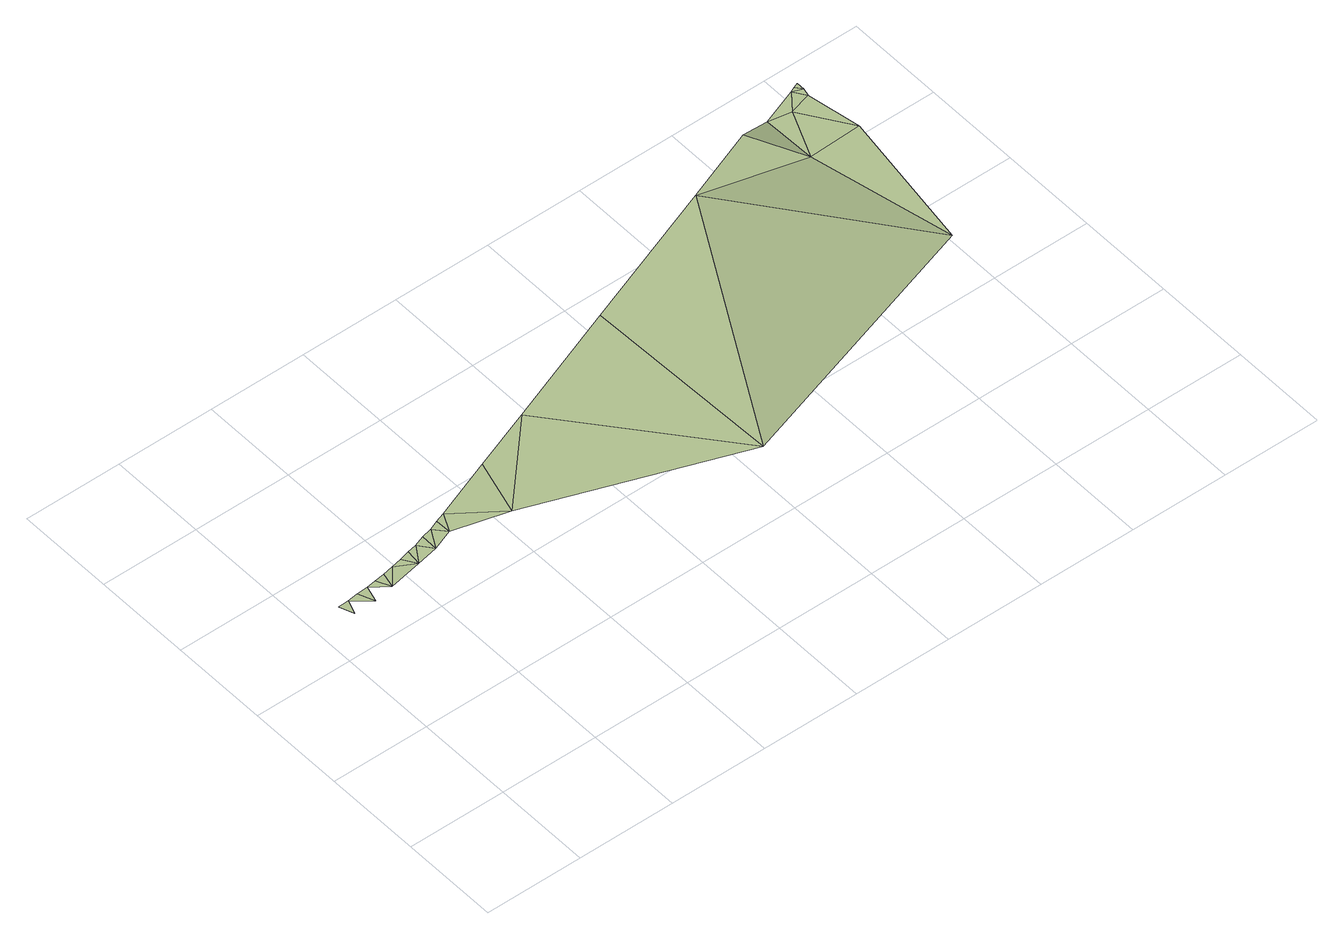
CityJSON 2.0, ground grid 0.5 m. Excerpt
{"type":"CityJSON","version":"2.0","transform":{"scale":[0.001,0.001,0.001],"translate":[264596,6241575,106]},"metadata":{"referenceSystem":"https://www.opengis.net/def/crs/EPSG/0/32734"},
"CityObjects":{
"terrain1":{"type":"TINRelief","geometry":[{"type":"CompositeSurface","lod":"1","boundaries":[[[0,1,2]],[[2,3,4]],[[4,3,5]],[[6,7,5]],[[8,7,6]],[[9,8,6]],[[10,9,6]],[[11,9,10]],[[12,11,10]],[[10,13,12]],[[10,14,13]],[[14,15,13]],[[14,16,15]],[[16,14,17]],[[17,18,16]],[[18,17,19]],[[20,19,17]],[[21,19,20]],[[22,21,20]],[[22,20,23]],[[22,23,24]],[[23,25,24]],[[25,23,26]],[[25,27,28]],[[27,25,26]],[[29,28,27]],[[30,27,26]],[[31,29,27]],[[30,31,27]],[[29,31,32]],[[33,31,30]],[[31,33,32]],[[33,34,32]],[[35,32,34]],[[34,36,35]]]}]}
},
"vertices":[
[106,1197,700],[133,1124,700],[158,1198,700],[246,1124,700],[214,1205,700],[270,1208,700],[355,1146,700],[321,1217,700],[372,1223,700],[427,1235,700],[526,1179,700],[483,1245,700],[533,1258,700],[583,1269,700],[635,1201,700],[637,1287,700],[691,1301,700],[742,1242,700],[739,1320,700],[788,1336,700],[1020,1166,700],[1099,1454,700],[1411,1572,700],[2065,785,700],[2035,1808,700],[2791,2095,700],[3525,1304,600],[3365,2036,600],[3169,2238,700],[3358,2310,600],[3638,2045,600],[3474,2287,600],[3547,2381,600],[3589,2319,600],[3597,2360,600],[3572,2392,600],[3598,2401,600]
]}
